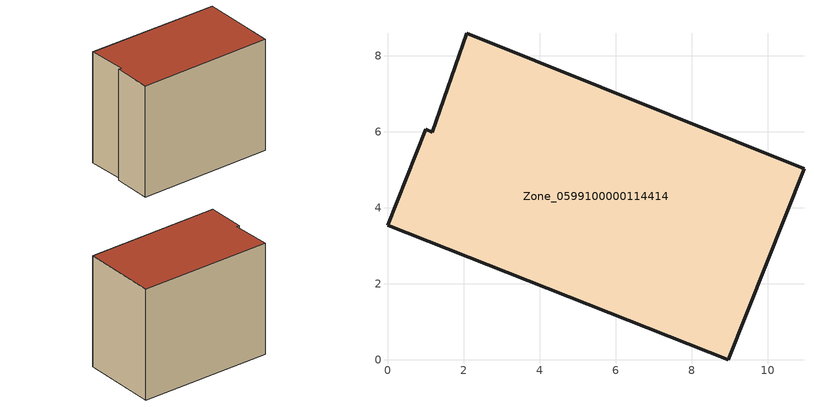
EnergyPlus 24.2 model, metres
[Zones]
Zone_0599100000114414
 floor ground (C_G): 2.09,8.59 10.96,5.02 8.97,0 0,3.54 1,6.07 1.18,5.99 z0.44
 wall outside (C_F): 8.97,0 10.96,5.02 2.09,8.59 1.18,5.99 1,6.07 0,3.54 8.97,0 z0.44:8.51
 roof outside (C_R): 10.96,5.02 2.09,8.59 1.18,5.99 1,6.07 0,3.54 8.97,0 z8.51
[BUILDING]
Pand.0599100000114414: North Axis=0; Terrain=City; Loads Convergence Tolerance Value=0.04; Temperature Convergence Tolerance Value=0.4; Solar Distribution=FullExterior; Maximum Number of Warmup Days=25; Minimum Number of Warmup Days=1
[Site:Location]
Rotterdam.The.Hague.AP_ZH_NLD Design_Conditions: Latitude=51.96; Longitude=4.45; Time Zone=1; Elevation=-4.5
[SITE:GROUNDTEMPERATURE:BUILDINGSURFACE]
18, 18, 18, 18, 18, 18, 18, 18, 18, 18, 18, 18
[MATERIAL] Thermal Absorptance=0.9; Solar Absorptance=0.7; Visible Absorptance=0.7
Name | Roughness | Thickness | Conductivity | Density | Specific Heat
G.TI.1965-1974 | MediumSmooth | 0.15 | 0.882353 | 540 | 1210
F.TI.1965-1974 | Rough | 0.3 | 0.697674 | 1920 | 840
R.TI.1965-1974 | MediumRough | 0.2 | 0.232558 | 1500 | 1000
[CONSTRUCTION]
C_G: G.TI.1965-1974
C_F: F.TI.1965-1974
C_R: R.TI.1965-1974
[ZONE]
Zone_0599100000114414: Type=1; Multiplier=1; Ceiling Height=Autocalculate; Volume=Autocalculate; Floor Area=autocalculate; Part of Total Floor Area=Yes
[ZONEINFILTRATION:DESIGNFLOWRATE]
Infil_Zone_0599100000114414: Zone or ZoneList or Space or SpaceList=Zone_0599100000114414; Schedule=AlwaysOn; Design Flow Rate Calculation Method=Flow/Area; Flow Rate per Floor Area=0.003; Constant Term Coefficient=1; Temperature Term Coefficient=0; Velocity Term Coefficient=0; Velocity Squared Term Coefficient=0
[HVACTEMPLATE:ZONE:IDEALLOADSAIRSYSTEM]
Zone_0599100000114414: Maximum Heating Supply Air Temperature=50; Minimum Cooling Supply Air Temperature=13; Maximum Heating Supply Air Humidity Ratio=0.0156; Minimum Cooling Supply Air Humidity Ratio=0.0077; Heating Limit=NoLimit; Cooling Limit=NoLimit; Dehumidification Control Type=ConstantSensibleHeatRatio; Cooling Sensible Heat Ratio=0.7; Dehumidification Setpoint=60; Humidification Control Type=None; Humidification Setpoint=30; Outdoor Air Method=None; Outdoor Air Flow Rate per Person=0.00944; Outdoor Air Flow Rate per Zone Floor Area=0; Outdoor Air Flow Rate per Zone=0; Demand Controlled Ventilation Type=None; Outdoor Air Economizer Type=NoEconomizer; Heat Recovery Type=None; Sensible Heat Recovery Effectiveness=0.7; Latent Heat Recovery Effectiveness=0.65
[ZONECONTROL:THERMOSTAT]
ThermostatControl_Zone_0599100000114414: Zone or ZoneList=Zone_0599100000114414; Control Type Schedule=DualSetpointControlType; Control 1=Thermostat_Zone_0599100000114414; Temperature Difference Between Cutout And Setpoint=0
[THERMOSTATSETPOINT:DUALSETPOINT]
Thermostat_Zone_0599100000114414: Heating Setpoint Temperature Schedule=HeatingSetpoint_Zone_0599100000114414; Cooling Setpoint Temperature Schedule=CoolingSetpoint_Zone_0599100000114414
[SCHEDULE:COMPACT]
HeatingSetpoint_Zone_0599100000114414: Through: 12/31, For: AllDays, Until: 24:00, 21
CoolingSetpoint_Zone_0599100000114414: Through: 12/31, For: AllDays, Until: 24:00, 24
DualSetpointControlType: Through: 12/31, For: AllDays, Until: 24:00, 4
AlwaysOn: Through: 12/31, For: AllDays, Until: 24:00, 1
